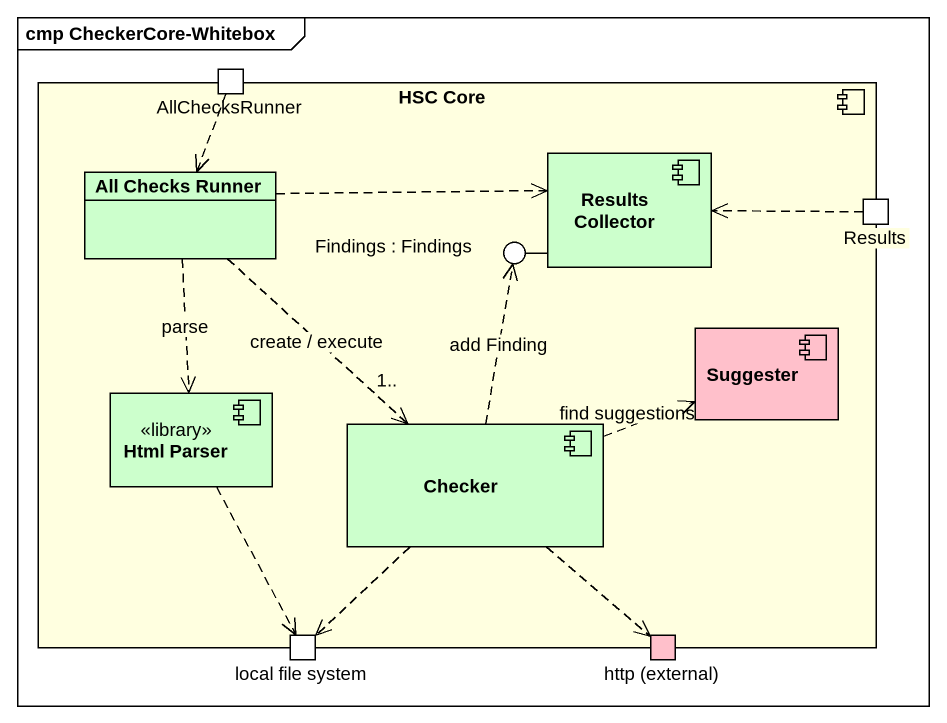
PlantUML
@startuml
mainframe cmp CheckerCore-Whitebox
allowmixing
hide circle
hide empty members
component "HSC Core" as HSC_Core #FFFFE0 {
  port AllChecksRunner
  class "All Checks Runner" as All_Checks_Runner #CCFFCC
  component "Results Collector" as Results_Collector #CCFFCC
  port Results
  component Suggester #FFC0CB
  component "Html Parser" as Html_Parser <<library>> #CCFFCC
  component Checker #CCFFCC
  port "local file system" as local_file_system
  port "http (external)" as http_external #FFC0CB
}
() "Findings : Findings" as Findings
Results_Collector -left- Findings
AllChecksRunner ..> All_Checks_Runner
All_Checks_Runner .right.> Results_Collector
All_Checks_Runner ..> Html_Parser : parse
All_Checks_Runner ..> "1.." Checker : create / execute
Results .left.> Results_Collector
Html_Parser ..> local_file_system
Checker .up.> Findings : add Finding
Checker .right.> Suggester : find suggestions
Checker ..> local_file_system
Checker ..> http_external
@enduml
